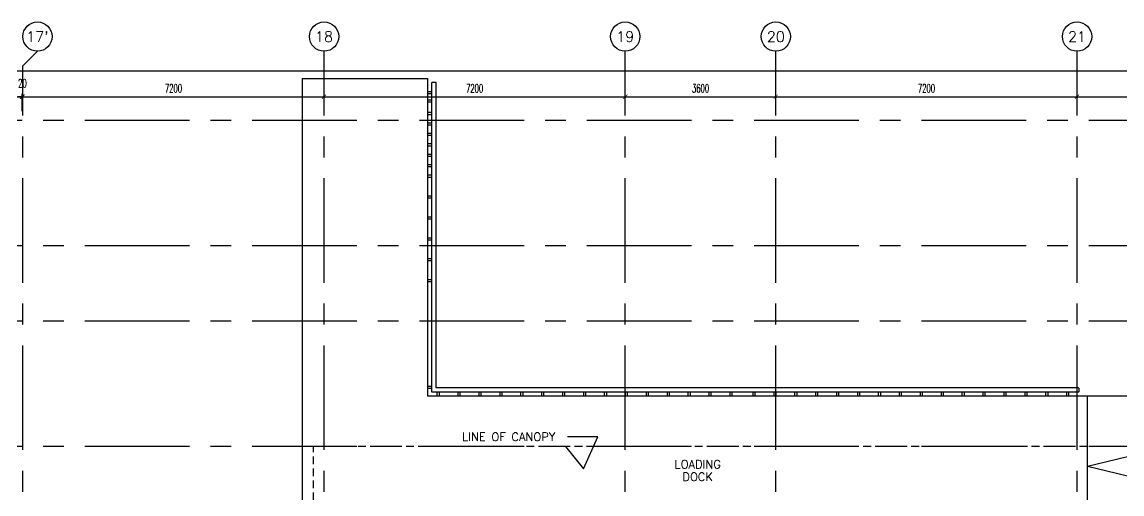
# Model space of a CAD drawing. Extents: x 417866.9 to 417960.2, y 43448 to 43538.2.
# Drawn here: x 417915.52 to 417941.81, y 43526.96 to 43538.25 of the extents above; entities that cross this region are included whole.
import ezdxf
from ezdxf.enums import TextEntityAlignment as Align

# ---------------------------------------------------------------- set-up
doc = ezdxf.new("R2010")
doc.units = 0
doc.header["$MEASUREMENT"] = 0
doc.header["$PDMODE"] = 3
doc.header["$PDSIZE"] = 0.1
doc.linetypes.add('CENTERX2', pattern=[4, 2.5, -0.5, 0.5, -0.5])
doc.linetypes.add('HIDDEN2', pattern=[0.1875, 0.125, -0.0625])
doc.layers.get('0').update_dxf_attribs({"color": 11, "linetype": 'CONTINUOUS'})
doc.layers.get('DEFPOINTS').update_dxf_attribs({"color": 11, "linetype": 'CONTINUOUS'})
for name, color, linetype in [('AX-CR', 11, 'CONTINUOUS'), ('AX-DIM', 11, 'CONTINUOUS'), ('AX-TXT', 11, 'CONTINUOUS'), ('AXES', 11, 'CENTERX2'), ('BORDER', 11, 'CONTINUOUS'), ('CANOPY-LN', 11, 'CONTINUOUS'), ('RM-NAME', 11, 'CONTINUOUS'), ('SLOPE', 11, 'CONTINUOUS'), ('STR', 11, 'CONTINUOUS'), ('TEXT', 11, 'CONTINUOUS')]:
    doc.layers.add(name, color=color, linetype=linetype)
doc.styles.add('ROMANS', font='ROMANS.shx', dxfattribs={"width": 0.6})
doc.dimstyles.new('STANDARD in', dxfattribs={"dimtxt": 0.2, "dimasz": 0.1, "dimexe": 0.07, "dimexo": 0.05, "dimgap": 0.1, "dimtad": 1, "dimdec": 0, "dimlfac": 1000, "dimzin": 0, "dimdsep": 46, "dimtxsty": 'ROMANS', "dimblk": 'ARCHTICK', "dimcen": 0.05, "dimdle": 0.05, "dimclrd": 7, "dimclre": 7, "dimclrt": 2, "dimadec": 0, "dimazin": 0, "dimtfac": 1, "dimtdec": 0, "dimtmove": 2, "dimatfit": 3, "dimldrblk": 'ARCHTICK', "dimfxl": 0, "dimtolj": 1, "dimtzin": 0, "dimarcsym": 0})

# ---------------------------------------------------------------- blocks, each defined once
blk = doc.blocks.new('_ARCHTICK')
at = {"color": 0, "linetype": 'ByBlock', "const_width": 0.15}
blk.add_lwpolyline([(-0.5, -0.5), (0.5, 0.5)], dxfattribs=at)
blk = doc.blocks.new('*D181')
at = {"layer": 'AX-DIM', "color": 7, "linetype": 'ByBlock', "lineweight": -2}
for p, q in [((417922.687, 43536.462), (417929.987, 43536.462)), ((417922.737, 43536.112), (417922.737, 43536.532)), ((417929.937, 43536.112), (417929.937, 43536.532))]:
    blk.add_line(p, q, dxfattribs=at)
at = {"layer": 'DEFPOINTS', "color": 0, "linetype": 'ByBlock'}
for p in [(417929.937, 43536.462), (417922.737, 43536.062), (417929.937, 43536.062)]:
    blk.add_point(p, dxfattribs=at)
at = {"layer": 'AX-DIM', "color": 7, "linetype": 'ByBlock', "lineweight": -2, "xscale": 0.1, "yscale": 0.1, "zscale": 0.1, "rotation": 180}
blk.add_blockref('_ARCHTICK', (417922.737, 43536.462), dxfattribs=at)
at = {"layer": 'AX-DIM', "color": 7, "linetype": 'ByBlock', "lineweight": -2, "xscale": 0.1, "yscale": 0.1, "zscale": 0.1}
blk.add_blockref('_ARCHTICK', (417929.937, 43536.462), dxfattribs=at)
at = {"layer": 'AX-DIM', "color": 2, "linetype": 'ByBlock', "insert": (417926.337, 43536.662), "char_height": 0.2, "attachment_point": 5, "style": 'ROMANS'}
blk.add_mtext('\\A1;7200', dxfattribs=at)
blk = doc.blocks.new('*D179')
at = {"layer": 'AX-DIM', "color": 7, "linetype": 'ByBlock', "lineweight": -2}
for p, q in [((417910.667, 43536.462), (417915.567, 43536.462)), ((417910.717, 43536.112), (417910.717, 43536.532)), ((417915.517, 43536.112), (417915.517, 43536.532))]:
    blk.add_line(p, q, dxfattribs=at)
at = {"layer": 'DEFPOINTS', "color": 0, "linetype": 'ByBlock'}
for p in [(417915.517, 43536.462), (417910.717, 43536.062), (417915.517, 43536.062)]:
    blk.add_point(p, dxfattribs=at)
at = {"layer": 'AX-DIM', "color": 7, "linetype": 'ByBlock', "lineweight": -2, "xscale": 0.1, "yscale": 0.1, "zscale": 0.1, "rotation": 180}
blk.add_blockref('_ARCHTICK', (417910.717, 43536.462), dxfattribs=at)
at = {"layer": 'AX-DIM', "color": 7, "linetype": 'ByBlock', "lineweight": -2, "xscale": 0.1, "yscale": 0.1, "zscale": 0.1}
blk.add_blockref('_ARCHTICK', (417915.517, 43536.462), dxfattribs=at)
at = {"layer": 'AX-DIM', "color": 2, "linetype": 'ByBlock', "insert": (417913.117, 43536.662), "char_height": 0.2, "attachment_point": 5, "style": 'ROMANS'}
blk.add_mtext('\\A1;4800', dxfattribs=at)
blk = doc.blocks.new('*D180')
at = {"layer": 'AX-DIM', "color": 7, "linetype": 'ByBlock', "lineweight": -2}
for p, q in [((417915.487, 43536.462), (417922.787, 43536.462)), ((417915.537, 43536.112), (417915.537, 43536.532)), ((417922.737, 43536.112), (417922.737, 43536.532))]:
    blk.add_line(p, q, dxfattribs=at)
at = {"layer": 'DEFPOINTS', "color": 0, "linetype": 'ByBlock'}
for p in [(417922.737, 43536.462), (417915.537, 43536.062), (417922.737, 43536.062)]:
    blk.add_point(p, dxfattribs=at)
at = {"layer": 'AX-DIM', "color": 7, "linetype": 'ByBlock', "lineweight": -2, "xscale": 0.1, "yscale": 0.1, "zscale": 0.1, "rotation": 180}
blk.add_blockref('_ARCHTICK', (417915.537, 43536.462), dxfattribs=at)
at = {"layer": 'AX-DIM', "color": 7, "linetype": 'ByBlock', "lineweight": -2, "xscale": 0.1, "yscale": 0.1, "zscale": 0.1}
blk.add_blockref('_ARCHTICK', (417922.737, 43536.462), dxfattribs=at)
at = {"layer": 'AX-DIM', "color": 2, "linetype": 'ByBlock', "insert": (417919.137, 43536.662), "char_height": 0.2, "attachment_point": 5, "style": 'ROMANS'}
blk.add_mtext('\\A1;7200', dxfattribs=at)
blk = doc.blocks.new('*D188')
at = {"layer": 'AX-DIM', "color": 7, "linetype": 'ByBlock', "lineweight": -2}
for p, q in [((417915.517, 43536.462), (417915.417, 43536.462)), ((417915.517, 43536.112), (417915.517, 43536.532)), ((417915.517, 43536.462), (417915.537, 43536.462)), ((417915.537, 43536.112), (417915.537, 43536.532)), ((417915.537, 43536.462), (417915.637, 43536.462))]:
    blk.add_line(p, q, dxfattribs=at)
at = {"layer": 'DEFPOINTS', "color": 0, "linetype": 'ByBlock'}
for p in [(417915.537, 43536.462), (417915.517, 43536.062), (417915.537, 43536.062)]:
    blk.add_point(p, dxfattribs=at)
at = {"layer": 'AX-DIM', "color": 7, "linetype": 'ByBlock', "lineweight": -2, "xscale": 0.1, "yscale": 0.1, "zscale": 0.1}
blk.add_blockref('_ARCHTICK', (417915.517, 43536.462), dxfattribs=at)
at = {"layer": 'AX-DIM', "color": 7, "linetype": 'ByBlock', "lineweight": -2, "xscale": 0.1, "yscale": 0.1, "zscale": 0.1, "rotation": 180}
blk.add_blockref('_ARCHTICK', (417915.537, 43536.462), dxfattribs=at)
at = {"layer": 'AX-DIM', "color": 2, "linetype": 'ByBlock', "insert": (417915.527, 43536.782), "char_height": 0.2, "attachment_point": 5, "style": 'ROMANS'}
blk.add_mtext('\\A1;20', dxfattribs=at)
blk = doc.blocks.new('AXU')
at = {"layer": 'AX-CR'}
blk.add_circle((0, 350), 350, dxfattribs=at)
at = {"layer": 'AX-TXT', "style": 'ROMANS'}
blk.add_attdef('AX', text='', height=250, dxfattribs=at).set_placement((0, 350), align=Align.MIDDLE)
blk = doc.blocks.new('*D184')
at = {"layer": 'AX-DIM', "color": 7, "linetype": 'ByBlock', "lineweight": -2}
for p, q in [((417940.687, 43536.462), (417947.987, 43536.462)), ((417940.737, 43536.112), (417940.737, 43536.532)), ((417947.937, 43536.112), (417947.937, 43536.532))]:
    blk.add_line(p, q, dxfattribs=at)
at = {"layer": 'DEFPOINTS', "color": 0, "linetype": 'ByBlock'}
for p in [(417947.937, 43536.462), (417940.737, 43536.062), (417947.937, 43536.062)]:
    blk.add_point(p, dxfattribs=at)
at = {"layer": 'AX-DIM', "color": 7, "linetype": 'ByBlock', "lineweight": -2, "xscale": 0.1, "yscale": 0.1, "zscale": 0.1, "rotation": 180}
blk.add_blockref('_ARCHTICK', (417940.737, 43536.462), dxfattribs=at)
at = {"layer": 'AX-DIM', "color": 7, "linetype": 'ByBlock', "lineweight": -2, "xscale": 0.1, "yscale": 0.1, "zscale": 0.1}
blk.add_blockref('_ARCHTICK', (417947.937, 43536.462), dxfattribs=at)
at = {"layer": 'AX-DIM', "color": 2, "linetype": 'ByBlock', "insert": (417944.337, 43536.662), "char_height": 0.2, "attachment_point": 5, "style": 'ROMANS'}
blk.add_mtext('\\A1;7200', dxfattribs=at)
blk = doc.blocks.new('*D183')
at = {"layer": 'AX-DIM', "color": 7, "linetype": 'ByBlock', "lineweight": -2}
for p, q in [((417933.487, 43536.462), (417940.787, 43536.462)), ((417933.537, 43536.112), (417933.537, 43536.532)), ((417940.737, 43536.112), (417940.737, 43536.532))]:
    blk.add_line(p, q, dxfattribs=at)
at = {"layer": 'DEFPOINTS', "color": 0, "linetype": 'ByBlock'}
for p in [(417940.737, 43536.462), (417933.537, 43536.062), (417940.737, 43536.062)]:
    blk.add_point(p, dxfattribs=at)
at = {"layer": 'AX-DIM', "color": 7, "linetype": 'ByBlock', "lineweight": -2, "xscale": 0.1, "yscale": 0.1, "zscale": 0.1, "rotation": 180}
blk.add_blockref('_ARCHTICK', (417933.537, 43536.462), dxfattribs=at)
at = {"layer": 'AX-DIM', "color": 7, "linetype": 'ByBlock', "lineweight": -2, "xscale": 0.1, "yscale": 0.1, "zscale": 0.1}
blk.add_blockref('_ARCHTICK', (417940.737, 43536.462), dxfattribs=at)
at = {"layer": 'AX-DIM', "color": 2, "linetype": 'ByBlock', "insert": (417937.137, 43536.662), "char_height": 0.2, "attachment_point": 5, "style": 'ROMANS'}
blk.add_mtext('\\A1;7200', dxfattribs=at)
blk = doc.blocks.new('*D182')
at = {"layer": 'AX-DIM', "color": 7, "linetype": 'ByBlock', "lineweight": -2}
for p, q in [((417929.887, 43536.462), (417933.587, 43536.462)), ((417929.937, 43536.112), (417929.937, 43536.532)), ((417933.537, 43536.112), (417933.537, 43536.532))]:
    blk.add_line(p, q, dxfattribs=at)
at = {"layer": 'DEFPOINTS', "color": 0, "linetype": 'ByBlock'}
for p in [(417933.537, 43536.462), (417929.937, 43536.062), (417933.537, 43536.062)]:
    blk.add_point(p, dxfattribs=at)
at = {"layer": 'AX-DIM', "color": 7, "linetype": 'ByBlock', "lineweight": -2, "xscale": 0.1, "yscale": 0.1, "zscale": 0.1, "rotation": 180}
blk.add_blockref('_ARCHTICK', (417929.937, 43536.462), dxfattribs=at)
at = {"layer": 'AX-DIM', "color": 7, "linetype": 'ByBlock', "lineweight": -2, "xscale": 0.1, "yscale": 0.1, "zscale": 0.1}
blk.add_blockref('_ARCHTICK', (417933.537, 43536.462), dxfattribs=at)
at = {"layer": 'AX-DIM', "color": 2, "linetype": 'ByBlock', "insert": (417931.737, 43536.662), "char_height": 0.2, "attachment_point": 5, "style": 'ROMANS'}
blk.add_mtext('\\A1;3600', dxfattribs=at)
blk = doc.blocks.new('*D149')
at = {"layer": 'AX-DIM', "color": 7, "lineweight": -2}
for p, q in [((417873.447, 43537.08), (417948.237, 43537.08)), ((417873.497, 43534.597), (417873.497, 43537.15)), ((417948.187, 43524.951), (417948.187, 43537.15))]:
    blk.add_line(p, q, dxfattribs=at)
at = {"layer": 'DEFPOINTS', "color": 0}
for p in [(417948.187, 43537.08), (417873.497, 43534.547), (417948.187, 43524.901)]:
    blk.add_point(p, dxfattribs=at)
at = {"layer": 'AX-DIM', "color": 7, "lineweight": -2, "xscale": 0.1, "yscale": 0.1, "zscale": 0.1, "rotation": 180}
blk.add_blockref('_ARCHTICK', (417873.497, 43537.08), dxfattribs=at)
at = {"layer": 'AX-DIM', "color": 7, "lineweight": -2, "xscale": 0.1, "yscale": 0.1, "zscale": 0.1}
blk.add_blockref('_ARCHTICK', (417948.187, 43537.08), dxfattribs=at)
at = {"layer": 'AX-DIM', "color": 2, "insert": (417910.842, 43537.28), "char_height": 0.2, "attachment_point": 5, "style": 'ROMANS'}
blk.add_mtext('\\A1;74690', dxfattribs=at)

msp = doc.modelspace()

# ---------------------------------------------------------------- linework, layer by layer
at = {"layer": 'AXES'}
for p, q in [((417915.5366, 43537.1991), (417915.8866, 43537.5491)), ((417922.7366, 43460.01), (417922.7366, 43537.5491)), ((417929.9366, 43460.01), (417929.9366, 43537.5491)), ((417933.5366, 43460.01), (417933.5366, 43537.5491)), ((417940.7366, 43460.01), (417940.7366, 43537.5491)), ((417915.5366, 43460.01), (417915.5366, 43537.1991)), ((417959.5194, 43535.8943), (417889.6966, 43535.8943)), ((417959.5194, 43532.8943), (417889.6966, 43532.8943)), ((417959.5194, 43531.0943), (417889.6966, 43531.0943)), ((417959.5194, 43528.0943), (417889.6966, 43528.0943))]:
    msp.add_line(p, q, dxfattribs=at)
at = {"layer": 'BORDER'}
for p, q in [((417922.2116, 43536.8943), (417922.2116, 43525.7443)), ((417922.2116, 43536.8943), (417925.2116, 43536.8943)), ((417925.2116, 43536.8943), (417925.2116, 43529.2943)), ((417947.8866, 43529.2943), (417925.2116, 43529.2943))]:
    msp.add_line(p, q, dxfattribs=at)
at = {"layer": 'CANOPY-LN', "linetype": 'HIDDEN2', "ltscale": 1.5}
for p, q in [((417940.9866, 43528.0943), (417922.4866, 43528.0943)), ((417922.4866, 43525.9443), (417922.4866, 43528.0943)), ((417940.9866, 43525.9443), (417940.9866, 43528.0943))]:
    msp.add_line(p, q, dxfattribs=at)
at = {"layer": 'SLOPE', "color": 5}
for q in [(417947.8866, 43529.2943), (417947.8866, 43525.9443)]:
    msp.add_line((417940.9866, 43527.6193), q, dxfattribs=at)
at = {"layer": 'STR'}
for p, q in [((417925.3132, 43529.3943), (417925.3132, 43536.8003)), ((417925.4132, 43536.8003), (417925.3132, 43536.8003)), ((417925.4132, 43529.4943), (417925.4132, 43536.8003)), ((417925.3132, 43536.5807), (417925.2132, 43536.5807)), ((417925.3132, 43536.5307), (417925.2132, 43536.5307)), ((417925.3132, 43536.3807), (417925.2132, 43536.3807)), ((417925.3132, 43536.3307), (417925.2132, 43536.3307)), ((417925.3132, 43536.0807), (417925.2132, 43536.0807)), ((417925.3132, 43536.0307), (417925.2132, 43536.0307)), ((417925.3132, 43535.8307), (417925.2132, 43535.8307)), ((417925.3132, 43535.7807), (417925.2132, 43535.7807)), ((417925.3132, 43535.5807), (417925.2132, 43535.5807)), ((417925.3132, 43535.5307), (417925.2132, 43535.5307)), ((417925.3132, 43535.3307), (417925.2132, 43535.3307)), ((417925.3132, 43535.2807), (417925.2132, 43535.2807)), ((417925.3132, 43535.0807), (417925.2132, 43535.0807)), ((417925.3132, 43535.0307), (417925.2132, 43535.0307)), ((417925.3132, 43534.8307), (417925.2132, 43534.8307)), ((417925.3132, 43534.7807), (417925.2132, 43534.7807)), ((417925.3132, 43534.5807), (417925.2132, 43534.5807)), ((417925.3132, 43534.5307), (417925.2132, 43534.5307)), ((417925.3132, 43534.0807), (417925.2132, 43534.0807)), ((417925.3132, 43534.0307), (417925.2132, 43534.0307)), ((417925.3132, 43533.5807), (417925.2132, 43533.5807)), ((417925.3132, 43533.5307), (417925.2132, 43533.5307)), ((417925.3132, 43533.0807), (417925.2132, 43533.0807)), ((417925.3132, 43533.0307), (417925.2132, 43533.0307)), ((417925.3132, 43532.5807), (417925.2132, 43532.5807)), ((417925.3132, 43532.5307), (417925.2132, 43532.5307)), ((417925.3132, 43532.0807), (417925.2132, 43532.0807)), ((417925.3132, 43532.0307), (417925.2132, 43532.0307)), ((417925.3132, 43529.5307), (417925.2132, 43529.5307)), ((417925.3132, 43529.4807), (417925.2132, 43529.4807)), ((417940.7716, 43529.3943), (417925.3132, 43529.3943)), ((417940.7716, 43529.4943), (417925.4132, 43529.4943)), ((417925.4366, 43529.3943), (417925.4366, 43529.2943)), ((417925.4366, 43529.3943), (417925.4366, 43529.2943)), ((417925.4866, 43529.3943), (417925.4866, 43529.2943)), ((417925.4866, 43529.3943), (417925.4866, 43529.2943)), ((417925.9366, 43529.3943), (417925.9366, 43529.2943)), ((417925.9866, 43529.3943), (417925.9866, 43529.2943)), ((417926.4366, 43529.3943), (417926.4366, 43529.2943)), ((417926.4866, 43529.3943), (417926.4866, 43529.2943)), ((417926.9366, 43529.3943), (417926.9366, 43529.2943)), ((417926.9866, 43529.3943), (417926.9866, 43529.2943)), ((417927.4366, 43529.3943), (417927.4366, 43529.2943)), ((417927.4866, 43529.3943), (417927.4866, 43529.2943)), ((417927.9366, 43529.3943), (417927.9366, 43529.2943)), ((417927.9866, 43529.3943), (417927.9866, 43529.2943)), ((417928.4366, 43529.3943), (417928.4366, 43529.2943)), ((417928.4866, 43529.3943), (417928.4866, 43529.2943)), ((417928.9366, 43529.3943), (417928.9366, 43529.2943)), ((417928.9866, 43529.3943), (417928.9866, 43529.2943)), ((417929.4366, 43529.3943), (417929.4366, 43529.2943)), ((417929.4866, 43529.3943), (417929.4866, 43529.2943)), ((417929.9366, 43529.3943), (417929.9366, 43529.2943)), ((417929.9866, 43529.3943), (417929.9866, 43529.2943)), ((417930.4366, 43529.3943), (417930.4366, 43529.2943)), ((417930.4866, 43529.3943), (417930.4866, 43529.2943)), ((417930.9366, 43529.3943), (417930.9366, 43529.2943)), ((417930.9866, 43529.3943), (417930.9866, 43529.2943)), ((417931.4366, 43529.3943), (417931.4366, 43529.2943)), ((417931.4866, 43529.3943), (417931.4866, 43529.2943)), ((417931.9366, 43529.3943), (417931.9366, 43529.2943)), ((417931.9866, 43529.3943), (417931.9866, 43529.2943)), ((417932.4366, 43529.3943), (417932.4366, 43529.2943)), ((417932.4866, 43529.3943), (417932.4866, 43529.2943)), ((417932.9866, 43529.3943), (417932.9866, 43529.2943)), ((417933.0366, 43529.3943), (417933.0366, 43529.2943)), ((417933.4866, 43529.3943), (417933.4866, 43529.2943)), ((417933.5366, 43529.3943), (417933.5366, 43529.2943)), ((417933.9866, 43529.3943), (417933.9866, 43529.2943)), ((417934.0366, 43529.3943), (417934.0366, 43529.2943)), ((417934.4866, 43529.3943), (417934.4866, 43529.2943)), ((417934.5366, 43529.3943), (417934.5366, 43529.2943)), ((417934.9866, 43529.3943), (417934.9866, 43529.2943)), ((417935.0366, 43529.3943), (417935.0366, 43529.2943)), ((417935.4866, 43529.3943), (417935.4866, 43529.2943)), ((417935.5366, 43529.3943), (417935.5366, 43529.2943)), ((417935.9866, 43529.3943), (417935.9866, 43529.2943)), ((417936.0366, 43529.3943), (417936.0366, 43529.2943)), ((417936.4866, 43529.3943), (417936.4866, 43529.2943)), ((417936.5366, 43529.3943), (417936.5366, 43529.2943)), ((417936.9866, 43529.3943), (417936.9866, 43529.2943)), ((417937.0366, 43529.3943), (417937.0366, 43529.2943)), ((417937.4866, 43529.3943), (417937.4866, 43529.2943)), ((417937.5366, 43529.3943), (417937.5366, 43529.2943)), ((417937.9866, 43529.3943), (417937.9866, 43529.2943)), ((417938.0366, 43529.3943), (417938.0366, 43529.2943)), ((417938.4866, 43529.3943), (417938.4866, 43529.2943)), ((417938.5366, 43529.3943), (417938.5366, 43529.2943)), ((417938.9866, 43529.3943), (417938.9866, 43529.2943)), ((417939.0366, 43529.3943), (417939.0366, 43529.2943)), ((417939.4866, 43529.3943), (417939.4866, 43529.2943)), ((417939.5366, 43529.3943), (417939.5366, 43529.2943)), ((417939.9866, 43529.3943), (417939.9866, 43529.2943)), ((417940.0366, 43529.3943), (417940.0366, 43529.2943)), ((417940.4866, 43529.3943), (417940.4866, 43529.2943)), ((417940.5366, 43529.3943), (417940.5366, 43529.2943)), ((417940.7866, 43529.4093), (417940.7866, 43529.4793)), ((417940.9866, 43525.7443), (417940.9866, 43529.2943))]:
    msp.add_line(p, q, dxfattribs=at)
for centre, start, end in [((417940.7716, 43529.4793), 0, 90), ((417940.7716, 43529.4093), 270, 0)]:
    msp.add_arc(centre, 0.015, start, end, dxfattribs=at)

# ---------------------------------------------------------------- block references
at = {"layer": 'AXES', "xscale": 0.001000000047497451, "yscale": 0.0009999999892897904, "zscale": 0.001}
for p, values in [((417915.8866, 43537.5491), {'AX': "17'"}), ((417922.7366, 43537.5491), {'AX': '18'}), ((417929.9366, 43537.5491), {'AX': '19'}), ((417933.5366, 43537.5491), {'AX': '20'}), ((417940.7366, 43537.5491), {'AX': '21'})]:
    msp.add_blockref('AXU', p, dxfattribs=at).add_auto_attribs(values)

# ---------------------------------------------------------------- texts
at = {"layer": 'RM-NAME', "color": 4, "style": 'ROMANS'}
msp.add_text('LINE OF CANOPY', height=0.2, dxfattribs=at).set_placement((417927.1501, 43528.3243), align=Align.MIDDLE)
at = {"layer": 'RM-NAME', "style": 'ROMANS'}
for s, p in [('LOADING', (417931.6685, 43527.6673)), ('DOCK', (417931.6685, 43527.3673))]:
    msp.add_text(s, height=0.2, dxfattribs=at).set_placement(p, align=Align.MIDDLE)

# ---------------------------------------------------------------- dimensions: what is measured, and where the dimension line sits
at = {"layer": 'AX-DIM'}
dim = msp.add_linear_dim(base=(417948.1866, 43537.0798), p1=(417873.4966, 43534.5472), p2=(417948.1866, 43524.9014), dimstyle='STANDARD in', dxfattribs=at)
dim.commit()
dim.dimension.update_dxf_attribs({"geometry": '*D149', "text_midpoint": (417910.8416, 43537.2798)})
at = {"layer": 'AX-DIM', "color": 1, "linetype": 'ByBlock'}
for base, p1, p2, picture, middle in [((417915.5366, 43536.4616), (417915.5166, 43536.0616), (417915.5366, 43536.0616), '*D188', (417915.5266, 43536.7816)), ((417915.5166, 43536.4616), (417910.7166, 43536.0616), (417915.5166, 43536.0616), '*D179', (417913.1166, 43536.6616)), ((417922.7366, 43536.4616), (417915.5366, 43536.0616), (417922.7366, 43536.0616), '*D180', (417919.1366, 43536.6616)), ((417929.9366, 43536.4616), (417922.7366, 43536.0616), (417929.9366, 43536.0616), '*D181', (417926.3366, 43536.6616)), ((417933.5366, 43536.4616), (417929.9366, 43536.0616), (417933.5366, 43536.0616), '*D182', (417931.7366, 43536.6616)), ((417940.7366, 43536.4616), (417933.5366, 43536.0616), (417940.7366, 43536.0616), '*D183', (417937.1366, 43536.6616)), ((417947.9366, 43536.4616), (417940.7366, 43536.0616), (417947.9366, 43536.0616), '*D184', (417944.3366, 43536.6616))]:
    dim = msp.add_linear_dim(base=base, p1=p1, p2=p2, dimstyle='STANDARD in', dxfattribs=at)
    dim.commit()
    dim.dimension.update_dxf_attribs({"geometry": picture, "text_midpoint": middle})

# ---------------------------------------------------------------- leaders
at = {"layer": 'TEXT', "color": 11}
msp.add_leader([(417928.5078, 43528.0943), (417928.9403, 43527.5591), (417929.2836, 43528.3204), (417928.5559, 43528.3204)], dimstyle='STANDARD in', dxfattribs=at)

doc.saveas('drawing.dxf')
